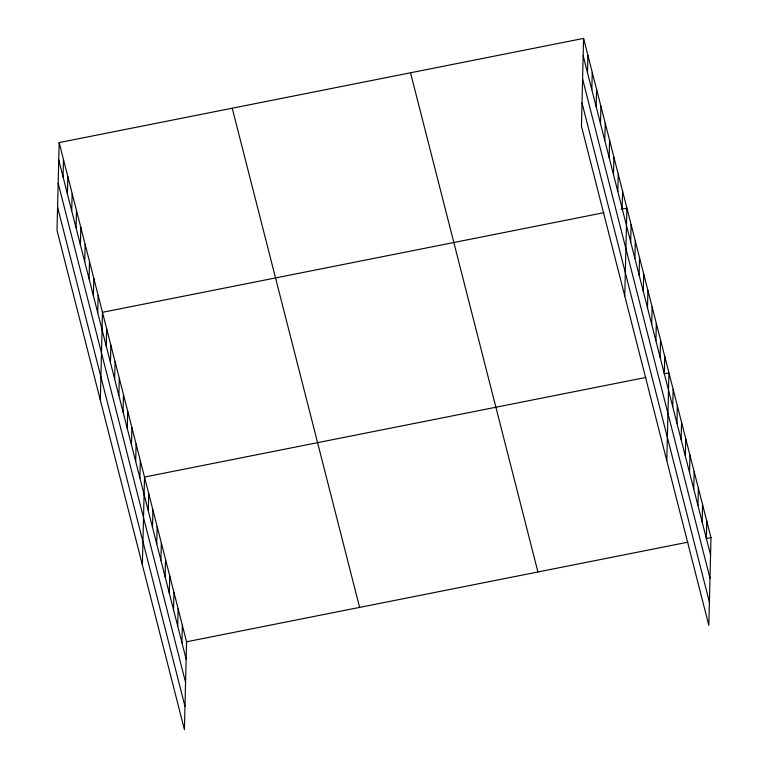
<?xml version="1.0" encoding="UTF-8"?>
<svg xmlns="http://www.w3.org/2000/svg" width="768" height="768" viewBox="0 0 768 768"><rect width="100%" height="100%" fill="white"/><g stroke="black" fill="none" stroke-linecap="round" stroke-linejoin="round"><path stroke-width="1.15" d="M59.155 142.589L57.014 230.41L184.416 729.6L186.557 641.779L59.155 142.589L583.584 38.4L710.986 537.59L708.845 625.411L581.443 126.221L583.584 38.4M63.062 176.909L63.494 159.562M67.402 193.882L67.824 176.534M71.731 210.854L72.154 193.507M76.061 227.827L76.483 210.48M80.39 244.8L80.813 227.453M84.72 261.773L85.152 244.426M89.059 278.746L89.482 261.398M93.389 295.718L93.811 278.371M97.718 312.691L98.141 295.344M100.33 400.138L102.47 312.317L603.83 212.707M106.253 346.138L106.675 328.79M110.458 362.611L110.88 345.264M114.662 379.085L115.085 361.738M118.867 395.558L119.29 378.211M123.072 412.032L123.494 394.685M127.277 428.496L127.699 411.158M131.482 444.97L131.904 427.622M135.686 461.443L136.109 444.096M139.891 477.917L140.314 460.57M142.368 564.864L144.518 477.043L645.869 377.443M148.301 510.864L148.723 493.517M152.506 527.338L152.928 509.99M156.71 543.811L157.133 526.464M160.906 560.285L161.338 542.938M165.11 576.758L165.542 559.411M169.315 593.232L169.747 575.885M173.52 609.706L173.942 592.358M177.725 626.179L178.147 608.832M181.93 642.653L182.352 625.306M587.491 72.72L587.914 55.373M591.83 89.693L592.253 72.346M596.16 106.666L596.582 89.318M600.49 123.638L600.912 106.291M604.819 140.611L605.242 123.264M609.149 157.584L609.581 140.237M613.488 174.557L613.91 157.21M617.818 191.53L618.24 174.182M622.147 208.502L622.57 191.155M624.758 295.949L626.899 208.128L621.13 209.27M630.682 241.949L631.104 224.602M634.886 258.413L635.309 241.075M639.091 274.886L639.514 257.539M643.296 291.36L643.718 274.013M647.501 307.834L647.923 290.486M651.706 324.307L652.128 306.96M655.91 340.781L656.333 323.434M660.115 357.254L660.538 339.907M664.32 373.728L664.742 356.381M666.797 460.675L668.947 372.854L664.33 373.776M672.73 406.675L673.152 389.328M676.934 423.149L677.357 405.802M681.13 439.622L681.562 422.275M685.334 456.096L685.766 438.749M689.539 472.57L689.962 455.222M693.744 489.043L694.166 471.696M697.949 505.517L698.371 488.17M702.154 521.99L702.576 504.643M706.358 538.464L706.781 521.117M186.557 641.779L687.917 542.17M706.368 538.502L710.986 537.59M583.162 55.747L710.563 554.938M582.595 79.008L709.997 578.189M582.01 102.96L709.411 602.15M410.525 72.787L537.926 571.968M232.224 108.211L359.616 607.392M58.733 159.936L186.134 659.126M58.166 183.197L185.568 682.378M57.581 207.158L184.982 706.339"/></g></svg>
